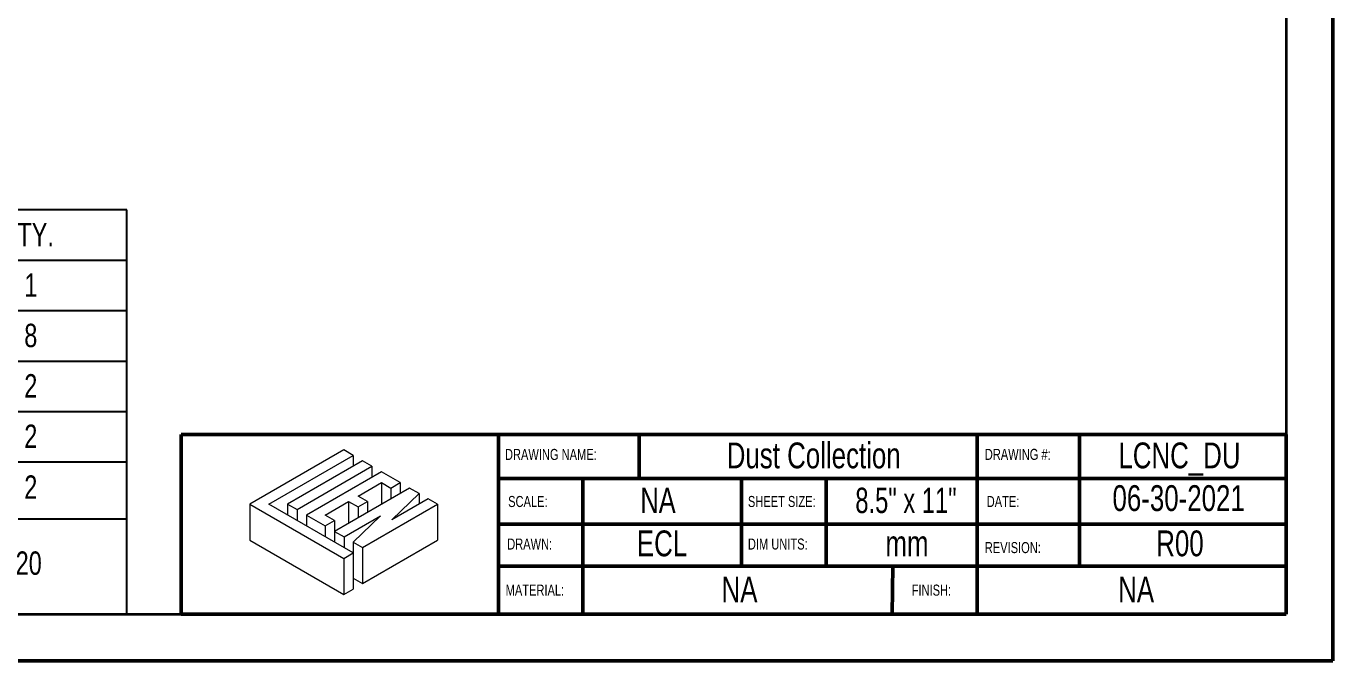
# Model space of a CAD drawing. Header units: millimetres. Extents: x 0 to 279, y 0 to 216.
# Drawn here: x 102 to 279.4, y 0 to 86.1 of the extents above; entities that cross this region are included whole.
import ezdxf

# ---------------------------------------------------------------- set-up
doc = ezdxf.new("R2010")
doc.units = ezdxf.units.MM
for name, color, linetype in [('PAGE_BORDER', 7, 'Continuous'), ('TITLE_BLOCK_BORDER', 7, 'Continuous'), ('TITLE_BLOCK_TEXT', 8, 'Continuous')]:
    doc.layers.add(name, color=color, linetype=linetype)
doc.styles.add('SLDTEXTSTYLE0', font='TXT', dxfattribs={"width": 0.75})
doc.styles.add('SLDTEXTSTYLE1', font='TXT', dxfattribs={"width": 0.7})
doc.styles.add('SLDTEXTSTYLE2', font='TXT', dxfattribs={"width": 0.694444})

# ---------------------------------------------------------------- blocks, each defined once
blk = doc.blocks.new('Lien3D Logo')
at = {"color": 7, "linetype": 'Continuous', "lineweight": 18}
for p, q in [((10.61, 16.33), (0, 10.21)), ((11.67, 15.71), (10.61, 16.33)), ((2.13, 10.21), (11.67, 15.71)), ((12.73, 15.1), (4.26, 10.21)), ((11.67, 15.71), (11.67, 14.49)), ((13.8, 14.49), (12.73, 15.1)), ((5.32, 9.59), (13.8, 14.49)), ((14.86, 13.87), (6.38, 8.98)), ((13.8, 14.49), (13.8, 13.26)), ((16.99, 12.64), (14.86, 13.87)), ((18.05, 12.03), (9.57, 7.13)), ((12.22, 11.12), (14.86, 12.64)), ((14.86, 12.64), (15.93, 12.03)), ((14.86, 12.64), (14.86, 10.19)), ((15.93, 12.03), (16.99, 12.64)), ((15.93, 12.03), (15.93, 10.8)), ((16.99, 12.64), (16.99, 11.42)), ((19.12, 11.42), (18.05, 12.03)), ((8.51, 8.98), (11.15, 10.5)), ((11.15, 10.5), (12.22, 9.89)), ((11.15, 10.5), (11.15, 8.05)), ((13.28, 10.5), (12.22, 11.12)), ((12.22, 9.89), (13.28, 10.5)), ((13.28, 10.5), (13.28, 9.28)), ((16.04, 8.45), (19.12, 11.42)), ((20.15, 10.82), (16.04, 8.45)), ((19.12, 11.42), (19.12, 10.22)), ((21.21, 10.21), (20.15, 10.82)), ((0, 10.21), (0, 6.12)), ((0, 10.21), (10.61, 4.08)), ((11.67, 4.7), (2.13, 10.21)), ((4.26, 10.21), (4.26, 8.98)), ((4.26, 10.21), (5.32, 9.59)), ((5.32, 9.59), (5.32, 8.36)), ((6.38, 8.98), (8.51, 7.75)), ((6.38, 8.98), (6.38, 7.75)), ((9.57, 8.36), (8.51, 8.98)), ((10.64, 6.52), (14.75, 8.89)), ((14.75, 8.89), (11.67, 5.93)), ((12.22, 9.89), (12.22, 8.66)), ((12.73, 5.31), (21.21, 10.21)), ((21.21, 10.21), (21.21, 6.12)), ((8.51, 7.75), (9.57, 8.36)), ((8.51, 7.75), (8.51, 6.52)), ((9.57, 8.36), (9.57, 7.13)), ((0, 6.12), (10.61, 0)), ((9.57, 7.13), (10.64, 6.52)), ((9.57, 7.13), (9.57, 5.91)), ((10.64, 6.52), (10.64, 5.29)), ((11.67, 5.93), (12.73, 5.31)), ((11.67, 5.93), (11.67, 4.7)), ((12.73, 1.23), (21.21, 6.12)), ((10.61, 4.08), (11.67, 4.7)), ((11.67, 4.7), (11.67, 0.61)), ((12.73, 5.31), (12.73, 1.23)), ((10.61, 4.08), (10.61, 0)), ((11.67, 1.84), (12.73, 1.23)), ((10.61, 0), (11.67, 0.61))]:
    blk.add_line(p, q, dxfattribs=at)
blk = doc.blocks.new('SW_TABLEANNOTATION_0')
at = {"layer": 'PAGE_BORDER', "color": 0}
for p, q in [((0, 0), (0, -54.82)), ((109.35, 0), (0, 0)), ((24.94, 0), (24.94, -6.84)), ((83.9, 0), (83.9, -6.84)), ((109.35, -54.82), (109.35, 0)), ((0, -6.84), (109.35, -6.84)), ((24.94, -6.84), (24.94, -54.82)), ((83.9, -6.84), (83.9, -54.82)), ((0, -13.68), (109.35, -13.68)), ((0, -20.52), (109.35, -20.52)), ((0, -27.36), (109.35, -27.36)), ((0, -34.2), (109.35, -34.2)), ((0, -41.91), (109.35, -41.91)), ((0, -54.82), (109.35, -54.82))]:
    blk.add_line(p, q, dxfattribs=at)
at = {"layer": 'PAGE_BORDER', "color": 0, "attachment_point": 1}
for s, insert, char_height, style in [('ITEM NO.', (3.43, -1.78), 3.175, 'SLDTEXTSTYLE0'), ('QTY.', (92.04, -1.78), 3.175, 'SLDTEXTSTYLE0'), ('PART NUMBER', (40.29, -1.78), 3.175, 'SLDTEXTSTYLE0'), ('1', (11.29, -8.62), 3.17, 'SLDTEXTSTYLE0'), ('Dust_Shoe', (25.44, -8.62), 3.175, 'SLDTEXTSTYLE0'), ('1', (95.45, -8.62), 3.17, 'SLDTEXTSTYLE0'), ('2', (11.29, -15.46), 3.17, 'SLDTEXTSTYLE0'), ('3mm x 06mm SST BSC', (25.44, -15.46), 3.175, 'SLDTEXTSTYLE2'), ('8', (95.45, -15.46), 3.17, 'SLDTEXTSTYLE0'), ('3', (11.29, -22.29), 3.17, 'SLDTEXTSTYLE0'), ('5mm SCS SST x 20mm', (25.44, -22.29), 3.175, 'SLDTEXTSTYLE2'), ('2', (95.45, -22.29), 3.17, 'SLDTEXTSTYLE0'), ('4', (11.29, -29.13), 3.17, 'SLDTEXTSTYLE0'), ('98689A114', (25.44, -29.13), 3.175, 'SLDTEXTSTYLE0'), ('2', (95.45, -29.13), 3.17, 'SLDTEXTSTYLE0'), ('5', (11.29, -36.02), 3.17, 'SLDTEXTSTYLE0'), ('M5 Nylock Nut', (25.44, -36.02), 3.175, 'SLDTEXTSTYLE0'), ('2', (95.45, -36.02), 3.17, 'SLDTEXTSTYLE0'), ('8mm x 3mm Neodymium', (25.44, -44.27), 3.175, 'SLDTEXTSTYLE0'), ('6', (11.29, -46.33), 3.17, 'SLDTEXTSTYLE0'), ('20', (94.28, -46.33), 3.175, 'SLDTEXTSTYLE0'), ('Magnet', (25.44, -48.38), 3.175, 'SLDTEXTSTYLE0')]:
    blk.add_mtext(s, dxfattribs=dict(at, insert=insert, char_height=char_height, style=style))

msp = doc.modelspace()

# ---------------------------------------------------------------- linework, layer by layer
at = {"color": 7, "linetype": 'Continuous', "lineweight": 50}
for p, q in [((279.4, 0), (279.4, 215.9)), ((0, 0), (279.4, 0))]:
    msp.add_line(p, q, dxfattribs=at)
at = {"layer": 'PAGE_BORDER', "lineweight": 35}
for p in [(273.05, 209.55), (6.35, 6.35)]:
    msp.add_line(p, (273.05, 6.35), dxfattribs=at)
at = {"layer": 'TITLE_BLOCK_BORDER', "lineweight": 50}
for p, q in [((123.09, 30.71), (123.09, 6.35)), ((166.18, 30.71), (123.09, 30.71)), ((166.18, 30.71), (166.18, 6.35)), ((273.05, 30.71), (166.18, 30.71)), ((185.24, 30.71), (185.24, 24.78)), ((231.13, 30.71), (231.13, 6.35)), ((245.03, 30.71), (245.03, 12.84)), ((273.05, 30.71), (273.05, 6.35)), ((273.05, 24.73), (166.18, 24.73)), ((177.61, 24.73), (177.61, 6.35)), ((199.16, 24.73), (199.16, 12.84)), ((210.64, 24.73), (210.64, 12.84)), ((273.05, 18.52), (166.18, 18.52)), ((166.36, 12.84), (273.05, 12.84)), ((219.7, 12.84), (219.61, 6.35)), ((166.18, 6.35), (123.09, 6.35)), ((166.18, 6.35), (273.05, 6.35))]:
    msp.add_line(p, q, dxfattribs=at)

# ---------------------------------------------------------------- block references
at = {"layer": 'PAGE_BORDER'}
msp.add_blockref('SW_TABLEANNOTATION_0', (6.35, 61.17), dxfattribs=at)
at = {"layer": 'TITLE_BLOCK_BORDER', "xscale": 1.2, "yscale": 1.2, "zscale": 1.2}
msp.add_blockref('Lien3D Logo', (132.43, 9), dxfattribs=at)

# ---------------------------------------------------------------- texts
at = {"layer": 'TITLE_BLOCK_TEXT'}
for s, insert, char_height, attachment_point, style in [('DRAWING NAME:', (167.04, 28.74), 1.5, 1, 'SLDTEXTSTYLE0'), ('Dust Collection', (208.94, 29.61), 3.5, 2, 'SLDTEXTSTYLE0'), ('DRAWING #:', (232.16, 28.75), 1.5, 1, 'SLDTEXTSTYLE0'), ('LCNC_DU', (258.58, 29.61), 3.5, 2, 'SLDTEXTSTYLE0'), ('NA', (187.81, 23.48), 3.44, 2, 'SLDTEXTSTYLE0'), ('8.5" x 11"', (221.46, 23.48), 3.44, 2, 'SLDTEXTSTYLE1'), ('06-30-2021', (258.47, 23.82), 3.5, 2, 'SLDTEXTSTYLE0'), ('SCALE:', (167.47, 22.36), 1.5, 1, 'SLDTEXTSTYLE0'), ('SHEET SIZE:', (200.01, 22.36), 1.5, 1, 'SLDTEXTSTYLE0'), ('DATE:', (232.42, 22.36), 1.5, 1, 'SLDTEXTSTYLE0'), ('ECL', (188.35, 17.68), 3.5, 2, 'SLDTEXTSTYLE0'), ('R00', (258.65, 17.68), 3.5, 2, 'SLDTEXTSTYLE0'), ('DRAWN:', (167.34, 16.59), 1.5, 1, 'SLDTEXTSTYLE0'), ('DIM UNITS:', (200.01, 16.59), 1.5, 1, 'SLDTEXTSTYLE0'), ('mm', (221.6, 17.68), 3.5, 2, 'SLDTEXTSTYLE0'), ('REVISION:', (232.16, 16.11), 1.5, 1, 'SLDTEXTSTYLE0'), ('NA', (198.87, 11.43), 3.5, 2, 'SLDTEXTSTYLE0'), ('NA', (252.7, 11.43), 3.5, 2, 'SLDTEXTSTYLE0'), ('MATERIAL:', (167.13, 10.34), 1.5, 1, 'SLDTEXTSTYLE0'), ('FINISH:', (222.24, 10.34), 1.5, 1, 'SLDTEXTSTYLE0')]:
    msp.add_mtext(s, dxfattribs=dict(at, insert=insert, char_height=char_height, attachment_point=attachment_point, style=style))

doc.saveas('drawing.dxf')
